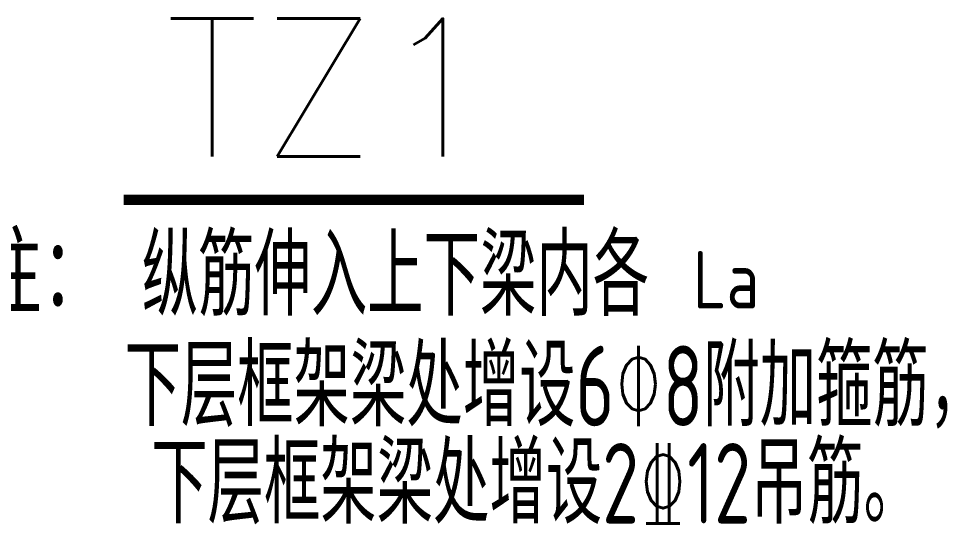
# Model space of a CAD drawing. Extents: x -2331248 to -1198620, y -977263 to -545844.
# Drawn here: x -1255051 to -1253033, y -851454 to -850354 of the extents above; entities that cross this region are included whole.
import ezdxf
from ezdxf.enums import TextEntityAlignment as Align

# ---------------------------------------------------------------- set-up
doc = ezdxf.new("R2010")
doc.units = 0
doc.header["$LTSCALE"] = 1000
doc.header["$MEASUREMENT"] = 0
doc.layers.add('中文', color=7, linetype='CONTINUOUS')
doc.layers.add('立面名称', color=7, linetype='CONTINUOUS')
doc.styles.add('HZ', font='tssdeng.shx', dxfattribs={"width": 0.8, "bigfont": 'tssdchn.shx'})
doc.styles.get("Standard").update_dxf_attribs({"font": 'txt.shx', "height": 3, "bigfont": 'hztxt.shx'})
doc.styles.add('TSSD_REIN', font='Tssdeng.shx', dxfattribs={"width": 0.7, "bigfont": 'hztxt.shx'})

msp = doc.modelspace()

# ---------------------------------------------------------------- linework, layer by layer
at = {"layer": '立面名称', "const_width": 22.5}
msp.add_lwpolyline([(-1254822.7, -850747.9), (-1253822.7, -850747.9)], dxfattribs=at)

# ---------------------------------------------------------------- texts
at = {"layer": '中文'}
for s, height, style, width, p in [('注：', 175, 'HZ', 0.85, (-1254859.7, -850996.4)), ('纵筋伸入上下梁内各', 175, 'TSSD_REIN', 0.7, (-1253680.9, -851000.1)), ('La', 125, 'HZ', 0.85, (-1253441.3, -850984.4)), ('下层框架梁处增设6%%1308附加箍筋，', 175, 'TSSD_REIN', 0.7, (-1252950.5, -851240.4))]:
    msp.add_text(s, height=height, dxfattribs=dict(at, style=style, width=width)).set_placement(p, align=Align.RIGHT)
at = {"layer": '中文', "style": 'TSSD_REIN', "width": 0.7}
msp.add_text('下层框架梁处增设2%%13212吊筋。', height=175, dxfattribs=at).set_placement((-1254762.8, -851452.1))
at = {"layer": '立面名称'}
msp.add_text('TZ1', height=300, dxfattribs=at).set_placement((-1254013.1, -850654), align=Align.RIGHT)

doc.saveas('drawing.dxf')
